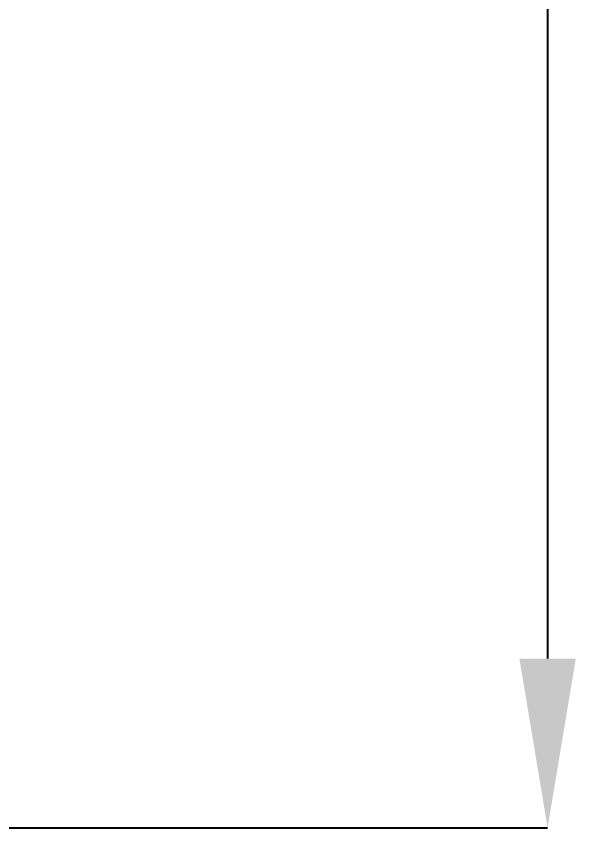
# Model space of a CAD drawing. Header units: millimetres. Extents: x 721 to 1262, y 393 to 775.
# Drawn here: x 814.32 to 825.24, y 621.32 to 637.15 of the extents above; entities that cross this region are included whole.
import ezdxf

# ---------------------------------------------------------------- set-up
doc = ezdxf.new("R2010")
doc.units = ezdxf.units.MM
doc.styles.add('SLDTEXTSTYLE0', font='TXT', dxfattribs={"width": 0.75})
doc.dimstyles.new('SLDDIMSTYLE30', dxfattribs={"dimscale": 2.2, "dimtxt": 2.116667, "dimasz": 1.5, "dimexe": 0, "dimexo": 0.0625, "dimgap": 0.529167, "dimtad": 1, "dimdec": 0, "dimrnd": 1e-09, "dimzin": 12, "dimdsep": 46, "dimtxsty": 'SLDTEXTSTYLE0', "dimcen": 0.09, "dimadec": 0, "dimazin": 3, "dimtfac": 1, "dimtdec": 0, "dimtofl": 0, "dimtmove": 0, "dimatfit": 3, "dimfxl": 1, "dimfrac": 2, "dimtolj": 1, "dimtzin": 12, "dimarcsym": 0})

# ---------------------------------------------------------------- blocks, each defined once
blk = doc.blocks.new('*D20')
at = {"color": 0, "lineweight": -2, "transparency": 16777216}
for p, q in [((807.604, 661.324), (824.687, 661.324)), ((824.687, 658.024), (824.687, 624.624)), ((812.604, 621.324), (824.687, 621.324))]:
    blk.add_line(p, q, dxfattribs=at)
at = {"color": 0, "transparency": 16777216}
for points in [[(824.137, 658.024), (825.237, 658.024), (824.687, 661.324)], [(824.137, 624.624), (825.237, 624.624), (824.687, 621.324)]]:
    blk.add_solid(points, dxfattribs=at)
at = {"layer": 'Defpoints', "color": 0, "transparency": 16777216}
for p in [(807.466, 661.324), (812.466, 621.324), (824.687, 621.324)]:
    blk.add_point(p, dxfattribs=at)
at = {"color": 0, "transparency": 16777216, "insert": (821.194, 641.324), "char_height": 4.6567, "attachment_point": 5, "rotation": 90, "style": 'SLDTEXTSTYLE0'}
blk.add_mtext('\\A1;40', dxfattribs=at)

msp = doc.modelspace()

# ---------------------------------------------------------------- dimensions: what is measured, and where the dimension line sits
dim = msp.add_linear_dim(base=(824.687, 621.324), p1=(807.466, 661.324), p2=(812.466, 621.324), angle=90, dimstyle='SLDDIMSTYLE30')
dim.commit()
dim.dimension.update_dxf_attribs({"geometry": '*D20', "text_midpoint": (821.194, 641.324)})

doc.saveas('drawing.dxf')
